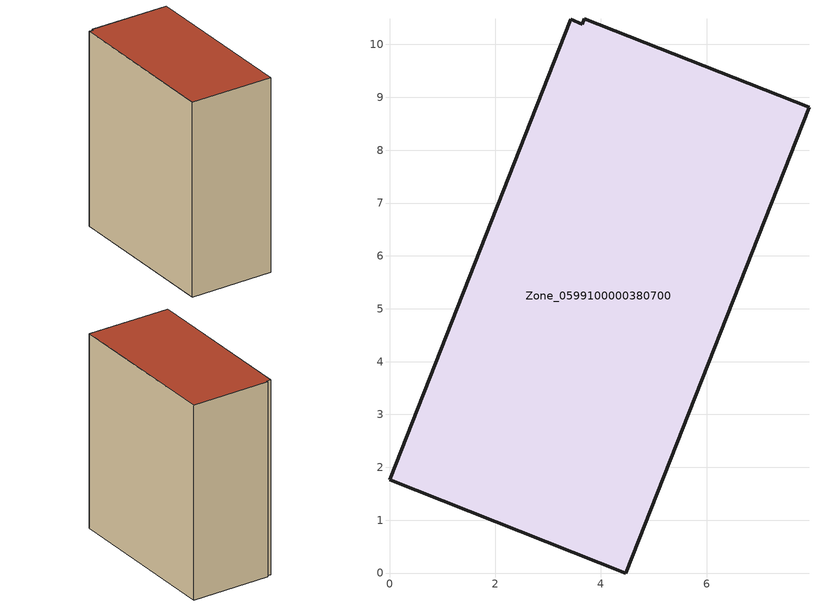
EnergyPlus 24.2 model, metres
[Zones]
Zone_0599100000380700
 floor ground (C_G): 4.47,0 0,1.76 3.43,10.48 3.65,10.39 3.69,10.48 7.94,8.81 z3.89
 wall outside (C_F): 4.47,0 7.94,8.81 3.69,10.48 3.65,10.39 3.43,10.48 0,1.76 4.47,0 z3.89:15.09
 roof outside (C_R): 0,1.76 4.47,0 7.94,8.81 3.69,10.48 3.65,10.39 3.43,10.48 z15.09
[BUILDING]
Pand.0599100000380700: North Axis=0; Terrain=City; Loads Convergence Tolerance Value=0.04; Temperature Convergence Tolerance Value=0.4; Solar Distribution=FullExterior; Maximum Number of Warmup Days=25; Minimum Number of Warmup Days=1
[Site:Location]
Rotterdam.The.Hague.AP_ZH_NLD Design_Conditions: Latitude=51.96; Longitude=4.45; Time Zone=1; Elevation=-4.5
[SITE:GROUNDTEMPERATURE:BUILDINGSURFACE]
18, 18, 18, 18, 18, 18, 18, 18, 18, 18, 18, 18
[MATERIAL] Thermal Absorptance=0.9; Solar Absorptance=0.7; Visible Absorptance=0.7
Name | Roughness | Thickness | Conductivity | Density | Specific Heat
G.TI.1992-2005 | MediumSmooth | 0.15 | 0.06 | 540 | 1210
F.TI.1992-2005 | Rough | 0.3 | 0.12 | 1920 | 840
R.TI.1992-2005 | MediumRough | 0.2 | 0.08 | 1500 | 1000
[CONSTRUCTION]
C_G: G.TI.1992-2005
C_F: F.TI.1992-2005
C_R: R.TI.1992-2005
[ZONE]
Zone_0599100000380700: Type=1; Multiplier=1; Ceiling Height=Autocalculate; Volume=Autocalculate; Floor Area=autocalculate; Part of Total Floor Area=Yes
[ZONEINFILTRATION:DESIGNFLOWRATE]
Infil_Zone_0599100000380700: Zone or ZoneList or Space or SpaceList=Zone_0599100000380700; Schedule=AlwaysOn; Design Flow Rate Calculation Method=Flow/Area; Flow Rate per Floor Area=0.0015; Constant Term Coefficient=1; Temperature Term Coefficient=0; Velocity Term Coefficient=0; Velocity Squared Term Coefficient=0
[HVACTEMPLATE:ZONE:IDEALLOADSAIRSYSTEM]
Zone_0599100000380700: Maximum Heating Supply Air Temperature=50; Minimum Cooling Supply Air Temperature=13; Maximum Heating Supply Air Humidity Ratio=0.0156; Minimum Cooling Supply Air Humidity Ratio=0.0077; Heating Limit=NoLimit; Cooling Limit=NoLimit; Dehumidification Control Type=ConstantSensibleHeatRatio; Cooling Sensible Heat Ratio=0.7; Dehumidification Setpoint=60; Humidification Control Type=None; Humidification Setpoint=30; Outdoor Air Method=None; Outdoor Air Flow Rate per Person=0.00944; Outdoor Air Flow Rate per Zone Floor Area=0; Outdoor Air Flow Rate per Zone=0; Demand Controlled Ventilation Type=None; Outdoor Air Economizer Type=NoEconomizer; Heat Recovery Type=None; Sensible Heat Recovery Effectiveness=0.7; Latent Heat Recovery Effectiveness=0.65
[ZONECONTROL:THERMOSTAT]
ThermostatControl_Zone_0599100000380700: Zone or ZoneList=Zone_0599100000380700; Control Type Schedule=DualSetpointControlType; Control 1=Thermostat_Zone_0599100000380700; Temperature Difference Between Cutout And Setpoint=0
[THERMOSTATSETPOINT:DUALSETPOINT]
Thermostat_Zone_0599100000380700: Heating Setpoint Temperature Schedule=HeatingSetpoint_Zone_0599100000380700; Cooling Setpoint Temperature Schedule=CoolingSetpoint_Zone_0599100000380700
[SCHEDULE:COMPACT]
HeatingSetpoint_Zone_0599100000380700: Through: 12/31, For: AllDays, Until: 24:00, 21
CoolingSetpoint_Zone_0599100000380700: Through: 12/31, For: AllDays, Until: 24:00, 24
DualSetpointControlType: Through: 12/31, For: AllDays, Until: 24:00, 4
AlwaysOn: Through: 12/31, For: AllDays, Until: 24:00, 1
